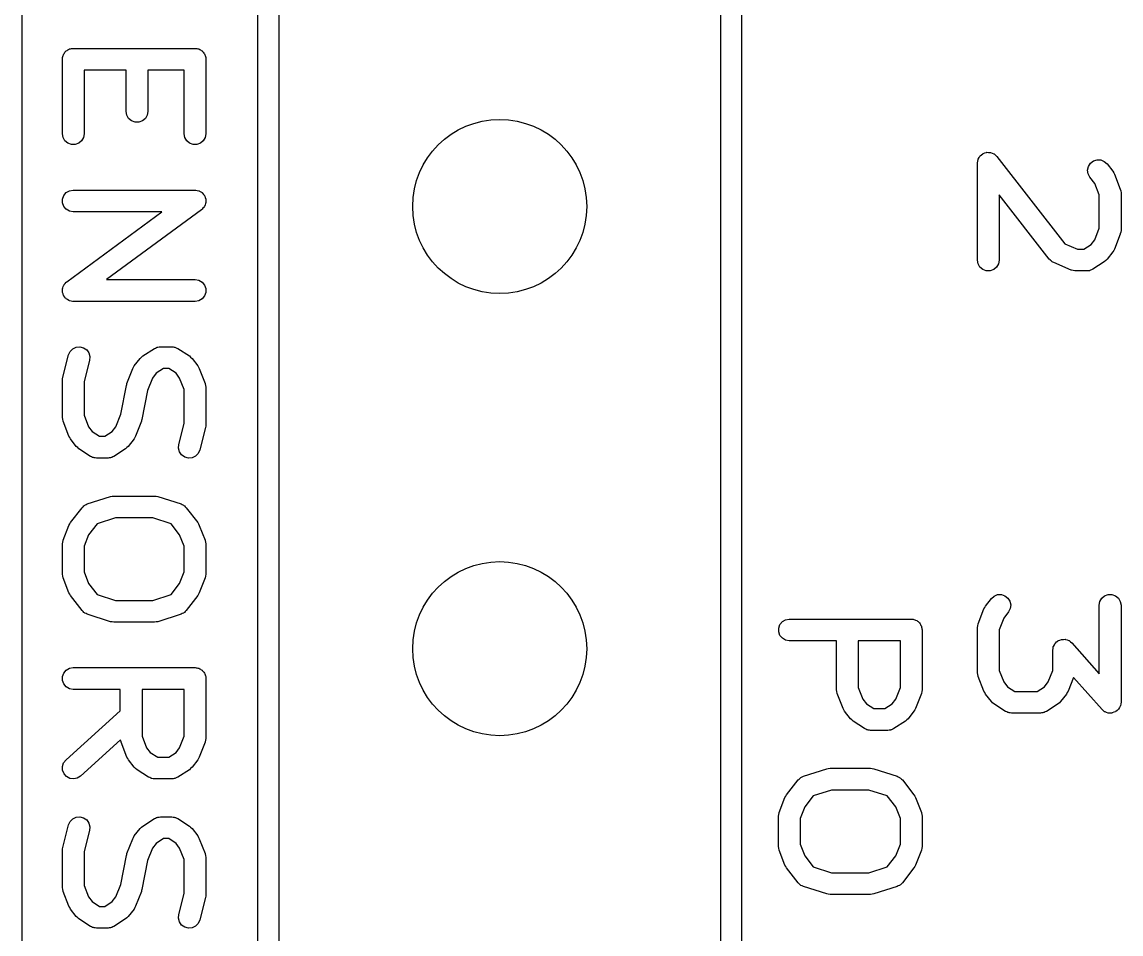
# Model space of a CAD drawing. Extents: x 10 to 287, y -200 to -10.
# Drawn here: x 130.91 to 137.22, y -59.5 to -54.26 of the extents above; entities that cross this region are included whole.
import ezdxf

# ---------------------------------------------------------------- set-up
doc = ezdxf.new("R2010")
doc.units = 0
doc.header["$MEASUREMENT"] = 0
doc.layers.add('BLACK', color=7, linetype='CONTINUOUS')

msp = doc.modelspace()

# ---------------------------------------------------------------- linework, layer by layer
at = {"layer": 'Black'}
for p, q in [((130.91, -48.5632), (130.91, -59.1312)), ((132.265, -64.2712), (132.265, -51.5112)), ((135.045, -51.5112), (135.045, -64.2712)), ((132.385, -51.5712), (132.385, -64.2112)), ((134.925, -64.2112), (134.925, -51.5712)), ((131.154, -54.4399), (131.157, -54.4351)), ((131.157, -54.4351), (131.161, -54.4316)), ((131.161, -54.4316), (131.164, -54.4274)), ((131.164, -54.4274), (131.169, -54.4247)), ((131.169, -54.4247), (131.173, -54.4212)), ((131.173, -54.4212), (131.178, -54.4193)), ((131.178, -54.4193), (131.183, -54.4166)), ((131.183, -54.4166), (131.189, -54.4156)), ((131.189, -54.4156), (131.194, -54.4138)), ((131.194, -54.4138), (131.199, -54.4138)), ((131.199, -54.4138), (131.205, -54.4128)), ((131.205, -54.4128), (131.905, -54.4128)), ((131.905, -54.4128), (131.91, -54.4138)), ((131.91, -54.4138), (131.915, -54.4138)), ((131.915, -54.4138), (131.921, -54.4156)), ((131.921, -54.4156), (131.926, -54.4166)), ((131.926, -54.4166), (131.931, -54.4193)), ((131.931, -54.4193), (131.936, -54.4212)), ((131.936, -54.4212), (131.94, -54.4247)), ((131.94, -54.4247), (131.945, -54.4274)), ((131.945, -54.4274), (131.948, -54.4316)), ((131.948, -54.4316), (131.952, -54.4351)), ((131.952, -54.4351), (131.955, -54.4399)), ((131.142, -54.4753), (131.143, -54.4699)), ((131.142, -54.9039), (131.142, -54.4753)), ((131.143, -54.4645), (131.145, -54.4593)), ((131.143, -54.4699), (131.143, -54.4645)), ((131.145, -54.4593), (131.146, -54.4539)), ((131.146, -54.4539), (131.149, -54.4492)), ((131.149, -54.4492), (131.15, -54.4441)), ((131.15, -54.4441), (131.154, -54.4399)), ((131.955, -54.4399), (131.959, -54.4441)), ((131.959, -54.4441), (131.961, -54.4492)), ((131.961, -54.4492), (131.963, -54.4539)), ((131.963, -54.4539), (131.964, -54.4593)), ((131.964, -54.4593), (131.966, -54.4645)), ((131.966, -54.4645), (131.966, -54.4699)), ((131.966, -54.4699), (131.967, -54.4753)), ((131.967, -54.4753), (131.967, -54.9039)), ((131.509, -54.5378), (131.267, -54.5378)), ((131.267, -54.5378), (131.267, -54.9039)), ((131.509, -54.7753), (131.509, -54.5378)), ((131.842, -54.5378), (131.634, -54.5378)), ((131.634, -54.5378), (131.634, -54.7753)), ((131.842, -54.9039), (131.842, -54.5378)), ((131.512, -54.7967), (131.509, -54.7753)), ((131.523, -54.8155), (131.512, -54.7967)), ((131.63, -54.7967), (131.619, -54.8155)), ((131.634, -54.7753), (131.63, -54.7967)), ((131.54, -54.8294), (131.523, -54.8155)), ((131.56, -54.8369), (131.54, -54.8294)), ((131.582, -54.8369), (131.56, -54.8369)), ((131.602, -54.8294), (131.582, -54.8369)), ((131.619, -54.8155), (131.602, -54.8294)), ((131.146, -54.9253), (131.142, -54.9039)), ((131.157, -54.9441), (131.146, -54.9253)), ((131.263, -54.9253), (131.252, -54.9441)), ((131.267, -54.9039), (131.263, -54.9253)), ((131.846, -54.9253), (131.842, -54.9039)), ((131.857, -54.9441), (131.846, -54.9253)), ((131.963, -54.9253), (131.952, -54.9441)), ((131.967, -54.9039), (131.963, -54.9253)), ((131.173, -54.958), (131.157, -54.9441)), ((131.194, -54.9654), (131.173, -54.958)), ((131.215, -54.9654), (131.194, -54.9654)), ((131.236, -54.958), (131.215, -54.9654)), ((131.252, -54.9441), (131.236, -54.958)), ((131.873, -54.958), (131.857, -54.9441)), ((131.894, -54.9654), (131.873, -54.958)), ((131.915, -54.9654), (131.894, -54.9654)), ((131.936, -54.958), (131.915, -54.9654)), ((131.952, -54.9441), (131.936, -54.958)), ((136.4, -55.0697), (136.402, -55.0602)), ((136.402, -55.0602), (136.404, -55.0506)), ((136.404, -55.0485), (136.41, -55.0402)), ((136.404, -55.0496), (136.404, -55.0485)), ((136.404, -55.0506), (136.404, -55.0496)), ((136.41, -55.0402), (136.414, -55.0318)), ((136.414, -55.0318), (136.415, -55.0311)), ((136.415, -55.0311), (136.416, -55.0301)), ((136.416, -55.0301), (136.424, -55.0241)), ((136.424, -55.0241), (136.431, -55.0179)), ((136.431, -55.0179), (136.432, -55.0175)), ((136.432, -55.0175), (136.433, -55.0168)), ((136.433, -55.0168), (136.442, -55.0138)), ((136.442, -55.0138), (136.451, -55.0104)), ((136.451, -55.0104), (136.453, -55.0104)), ((136.453, -55.0104), (136.454, -55.0101)), ((136.454, -55.0101), (136.463, -55.0104)), ((136.463, -55.0104), (136.473, -55.0104)), ((136.473, -55.0104), (136.474, -55.0108)), ((136.474, -55.0108), (136.475, -55.0109)), ((136.475, -55.0109), (136.484, -55.0146)), ((136.484, -55.0146), (136.494, -55.0179)), ((136.494, -55.0179), (136.494, -55.0186)), ((136.494, -55.0186), (136.496, -55.0191)), ((136.496, -55.0191), (136.503, -55.0256)), ((136.503, -55.0256), (136.51, -55.0318)), ((136.51, -55.0318), (136.511, -55.0328)), ((136.511, -55.0328), (136.512, -55.0336)), ((136.512, -55.0336), (136.902, -55.5352)), ((137.049, -55.0729), (137.066, -55.0596)), ((137.066, -55.0596), (137.087, -55.0529)), ((137.087, -55.0529), (137.109, -55.0538)), ((137.109, -55.0538), (137.129, -55.0619)), ((137.129, -55.0619), (137.145, -55.0765)), ((136.4, -55.0708), (136.4, -55.0697)), ((136.4, -55.072), (136.4, -55.0708)), ((136.4, -55.6291), (136.4, -55.072)), ((137.033, -55.1125), (137.038, -55.0913)), ((137.036, -55.134), (137.033, -55.1125)), ((137.038, -55.0913), (137.049, -55.0729)), ((137.145, -55.0765), (137.178, -55.1193)), ((137.178, -55.1193), (137.183, -55.1273)), ((137.183, -55.1273), (137.187, -55.1351)), ((137.046, -55.1532), (137.036, -55.134)), ((137.074, -55.1889), (137.046, -55.1532)), ((137.1, -55.2552), (137.074, -55.1889)), ((137.187, -55.1351), (137.221, -55.2208)), ((131.15, -55.2584), (131.164, -55.2417)), ((131.164, -55.2417), (131.183, -55.2309)), ((131.183, -55.2309), (131.205, -55.2271)), ((131.205, -55.2271), (131.905, -55.2271)), ((131.905, -55.2271), (131.907, -55.2275)), ((131.907, -55.2275), (131.909, -55.2272)), ((131.909, -55.2272), (131.917, -55.2293)), ((131.917, -55.2293), (131.926, -55.2309)), ((131.926, -55.2309), (131.928, -55.2319)), ((131.928, -55.2319), (131.93, -55.2324)), ((131.93, -55.2324), (131.937, -55.2373)), ((131.937, -55.2373), (131.945, -55.2417)), ((131.945, -55.2417), (131.946, -55.2433)), ((131.946, -55.2433), (131.948, -55.2444)), ((131.948, -55.2444), (131.953, -55.2515)), ((131.953, -55.2515), (131.959, -55.2584)), ((136.813, -55.6247), (136.525, -55.2542)), ((136.525, -55.2542), (136.525, -55.6291)), ((137.1, -55.446), (137.1, -55.2552)), ((137.221, -55.2208), (137.221, -55.2215)), ((137.221, -55.2215), (137.221, -55.2221)), ((137.221, -55.2221), (137.223, -55.2321)), ((137.223, -55.2321), (137.225, -55.2421)), ((137.225, -55.2421), (137.225, -55.2427)), ((137.225, -55.2427), (137.225, -55.2434)), ((137.225, -55.2434), (137.225, -55.4577)), ((131.143, -55.2787), (131.15, -55.2584)), ((131.143, -55.3005), (131.143, -55.2787)), ((131.15, -55.3209), (131.143, -55.3005)), ((131.959, -55.2584), (131.959, -55.2603)), ((131.959, -55.2603), (131.961, -55.2619)), ((131.962, -55.3125), (131.959, -55.3209)), ((131.961, -55.2619), (131.963, -55.2704)), ((131.965, -55.3044), (131.962, -55.3125)), ((131.963, -55.2704), (131.966, -55.2787)), ((131.966, -55.3005), (131.965, -55.3024)), ((131.965, -55.3024), (131.965, -55.3044)), ((131.966, -55.2787), (131.966, -55.2808)), ((131.966, -55.2808), (131.967, -55.2827)), ((131.967, -55.2827), (131.966, -55.2916)), ((131.966, -55.2916), (131.966, -55.3005)), ((131.164, -55.3375), (131.15, -55.3209)), ((131.183, -55.3483), (131.164, -55.3375)), ((131.168, -55.7535), (131.714, -55.3521)), ((131.205, -55.3521), (131.183, -55.3483)), ((131.714, -55.3521), (131.205, -55.3521)), ((131.942, -55.34), (131.395, -55.7414)), ((131.943, -55.3385), (131.942, -55.34)), ((131.945, -55.3375), (131.943, -55.3385)), ((131.95, -55.3307), (131.945, -55.3375)), ((131.957, -55.3243), (131.95, -55.3307)), ((131.959, -55.3209), (131.957, -55.3224)), ((131.957, -55.3224), (131.957, -55.3243)), ((137.074, -55.5123), (137.1, -55.446)), ((137.221, -55.4804), (137.187, -55.5661)), ((137.223, -55.4691), (137.221, -55.4791)), ((137.221, -55.4791), (137.221, -55.4797)), ((137.221, -55.4797), (137.221, -55.4804)), ((137.225, -55.4591), (137.223, -55.4691)), ((137.225, -55.4577), (137.225, -55.4584)), ((137.225, -55.4584), (137.225, -55.4591)), ((136.902, -55.5352), (136.975, -55.5666)), ((136.975, -55.5666), (137.011, -55.5666)), ((137.011, -55.5666), (137.053, -55.5395)), ((137.053, -55.5395), (137.074, -55.5123)), ((137.187, -55.5661), (137.183, -55.5738)), ((136.404, -55.6505), (136.4, -55.6291)), ((136.525, -55.6291), (136.521, -55.6505)), ((136.817, -55.6279), (136.813, -55.6247)), ((136.82, -55.6318), (136.817, -55.6279)), ((136.825, -55.6352), (136.82, -55.6318)), ((137.137, -55.6317), (137.129, -55.6389)), ((137.145, -55.6247), (137.137, -55.6317)), ((137.178, -55.5818), (137.145, -55.6247)), ((137.183, -55.5738), (137.178, -55.5818)), ((136.414, -55.6693), (136.404, -55.6505)), ((136.431, -55.6833), (136.414, -55.6693)), ((136.451, -55.6907), (136.431, -55.6833)), ((136.473, -55.6907), (136.451, -55.6907)), ((136.494, -55.6833), (136.473, -55.6907)), ((136.51, -55.6693), (136.494, -55.6833)), ((136.521, -55.6505), (136.51, -55.6693)), ((136.829, -55.6392), (136.825, -55.6352)), ((136.834, -55.6411), (136.829, -55.6392)), ((136.838, -55.6437), (136.834, -55.6411)), ((136.938, -55.6866), (136.838, -55.6437)), ((136.939, -55.687), (136.938, -55.6866)), ((136.941, -55.6879), (136.939, -55.687)), ((136.95, -55.6895), (136.941, -55.6879)), ((136.959, -55.6915), (136.95, -55.6895)), ((136.961, -55.6913), (136.959, -55.6915)), ((136.962, -55.6916), (136.961, -55.6913)), ((137.029, -55.6916), (136.962, -55.6916)), ((137.036, -55.6904), (137.029, -55.6916)), ((137.043, -55.6901), (137.036, -55.6904)), ((137.046, -55.6886), (137.043, -55.6901)), ((137.05, -55.6879), (137.046, -55.6886)), ((137.056, -55.6844), (137.05, -55.6879)), ((137.063, -55.6817), (137.056, -55.6844)), ((137.129, -55.6389), (137.063, -55.6817)), ((131.159, -55.7628), (131.164, -55.756)), ((131.164, -55.756), (131.166, -55.755)), ((131.166, -55.755), (131.168, -55.7535)), ((131.395, -55.7414), (131.905, -55.7414)), ((131.905, -55.7414), (131.926, -55.7452)), ((131.926, -55.7452), (131.945, -55.756)), ((131.945, -55.756), (131.959, -55.7726)), ((131.142, -55.8107), (131.143, -55.8019)), ((131.143, -55.8127), (131.142, -55.8107)), ((131.143, -55.793), (131.144, -55.7911)), ((131.143, -55.8019), (131.143, -55.793)), ((131.143, -55.8147), (131.143, -55.8127)), ((131.146, -55.8231), (131.143, -55.8147)), ((131.144, -55.7891), (131.147, -55.781)), ((131.144, -55.7911), (131.144, -55.7891)), ((131.149, -55.8316), (131.146, -55.8231)), ((131.147, -55.781), (131.15, -55.7726)), ((131.15, -55.7726), (131.152, -55.7711)), ((131.152, -55.7711), (131.153, -55.7692)), ((131.153, -55.7692), (131.159, -55.7628)), ((131.959, -55.7726), (131.966, -55.793)), ((131.966, -55.8147), (131.959, -55.8351)), ((131.966, -55.793), (131.966, -55.8147)), ((131.15, -55.8332), (131.149, -55.8316)), ((131.15, -55.8351), (131.15, -55.8332)), ((131.156, -55.8419), (131.15, -55.8351)), ((131.161, -55.8491), (131.156, -55.8419)), ((131.163, -55.8502), (131.161, -55.8491)), ((131.164, -55.8518), (131.163, -55.8502)), ((131.172, -55.8562), (131.164, -55.8518)), ((131.179, -55.8611), (131.172, -55.8562)), ((131.181, -55.8616), (131.179, -55.8611)), ((131.183, -55.8626), (131.181, -55.8616)), ((131.192, -55.8642), (131.183, -55.8626)), ((131.201, -55.8663), (131.192, -55.8642)), ((131.203, -55.866), (131.201, -55.8663)), ((131.205, -55.8664), (131.203, -55.866)), ((131.905, -55.8664), (131.205, -55.8664)), ((131.926, -55.8626), (131.905, -55.8664)), ((131.945, -55.8518), (131.926, -55.8626)), ((131.959, -55.8351), (131.945, -55.8518)), ((131.186, -56.1542), (131.202, -56.1387)), ((131.202, -56.1387), (131.221, -56.1294)), ((131.221, -56.1294), (131.243, -56.1273)), ((131.243, -56.1273), (131.264, -56.1327)), ((131.264, -56.1327), (131.282, -56.145)), ((131.604, -56.1799), (131.671, -56.137)), ((131.671, -56.137), (131.677, -56.1343)), ((131.677, -56.1343), (131.683, -56.1309)), ((131.683, -56.1309), (131.687, -56.1302)), ((131.687, -56.1302), (131.691, -56.1286)), ((131.691, -56.1286), (131.698, -56.1283)), ((131.698, -56.1283), (131.705, -56.1271)), ((131.705, -56.1271), (131.771, -56.1271)), ((131.771, -56.1271), (131.778, -56.1283)), ((131.778, -56.1283), (131.785, -56.1286)), ((131.785, -56.1286), (131.789, -56.1302)), ((131.789, -56.1302), (131.793, -56.1309)), ((131.793, -56.1309), (131.799, -56.1343)), ((131.799, -56.1343), (131.805, -56.137)), ((131.805, -56.137), (131.872, -56.1799)), ((131.144, -56.3025), (131.177, -56.1739)), ((131.177, -56.1739), (131.186, -56.1542)), ((131.282, -56.145), (131.294, -56.1627)), ((131.294, -56.1627), (131.3, -56.1836)), ((131.3, -56.1836), (131.298, -56.2053)), ((131.555, -56.2369), (131.589, -56.1941)), ((131.589, -56.1941), (131.596, -56.187)), ((131.596, -56.187), (131.604, -56.1799)), ((131.872, -56.1799), (131.879, -56.187)), ((131.879, -56.187), (131.887, -56.1941)), ((131.887, -56.1941), (131.921, -56.2369)), ((131.298, -56.2053), (131.267, -56.3261)), ((131.513, -56.3384), (131.546, -56.2527)), ((131.546, -56.2527), (131.551, -56.2449)), ((131.551, -56.2449), (131.555, -56.2369)), ((131.723, -56.2521), (131.681, -56.2793)), ((131.753, -56.2521), (131.723, -56.2521)), ((131.795, -56.2793), (131.753, -56.2521)), ((131.921, -56.2369), (131.925, -56.2449)), ((131.925, -56.2449), (131.929, -56.2527)), ((131.929, -56.2527), (131.963, -56.3384)), ((131.142, -56.3182), (131.143, -56.3104)), ((131.142, -56.5325), (131.142, -56.3182)), ((131.143, -56.3104), (131.144, -56.3025)), ((131.267, -56.3261), (131.267, -56.5207)), ((131.659, -56.3065), (131.631, -56.3785)), ((131.681, -56.2793), (131.659, -56.3065)), ((131.816, -56.3065), (131.795, -56.2793)), ((131.842, -56.3728), (131.816, -56.3065)), ((131.478, -56.515), (131.51, -56.3491)), ((131.51, -56.3491), (131.512, -56.3439)), ((131.512, -56.3439), (131.513, -56.3384)), ((131.631, -56.3785), (131.599, -56.5444)), ((131.842, -56.5673), (131.842, -56.3728)), ((131.963, -56.3384), (131.963, -56.3391)), ((131.963, -56.3391), (131.963, -56.3397)), ((131.963, -56.3397), (131.965, -56.3497)), ((131.965, -56.3497), (131.967, -56.3597)), ((131.967, -56.3597), (131.967, -56.3603)), ((131.967, -56.3603), (131.967, -56.361)), ((131.967, -56.361), (131.967, -56.5753)), ((131.45, -56.587), (131.478, -56.515)), ((131.142, -56.5331), (131.142, -56.5325)), ((131.142, -56.5338), (131.142, -56.5331)), ((131.144, -56.5438), (131.142, -56.5338)), ((131.146, -56.5538), (131.144, -56.5438)), ((131.146, -56.5544), (131.146, -56.5538)), ((131.146, -56.5551), (131.146, -56.5544)), ((131.18, -56.6408), (131.146, -56.5551)), ((131.267, -56.5207), (131.293, -56.587)), ((131.596, -56.5551), (131.563, -56.6408)), ((131.597, -56.5496), (131.596, -56.5551)), ((131.599, -56.5444), (131.597, -56.5496)), ((131.811, -56.6882), (131.842, -56.5673)), ((131.967, -56.5753), (131.966, -56.5831)), ((131.184, -56.6486), (131.18, -56.6408)), ((131.293, -56.587), (131.314, -56.6142)), ((131.314, -56.6142), (131.356, -56.6414)), ((131.356, -56.6414), (131.386, -56.6414)), ((131.386, -56.6414), (131.428, -56.6142)), ((131.428, -56.6142), (131.45, -56.587)), ((131.563, -56.6408), (131.558, -56.6486)), ((131.965, -56.591), (131.932, -56.7196)), ((131.966, -56.5831), (131.965, -56.591)), ((131.189, -56.6565), (131.184, -56.6486)), ((131.222, -56.6994), (131.189, -56.6565)), ((131.23, -56.7065), (131.222, -56.6994)), ((131.237, -56.7136), (131.23, -56.7065)), ((131.513, -56.7065), (131.505, -56.7136)), ((131.521, -56.6994), (131.513, -56.7065)), ((131.554, -56.6565), (131.521, -56.6994)), ((131.558, -56.6486), (131.554, -56.6565)), ((131.809, -56.7098), (131.811, -56.6882)), ((131.304, -56.7565), (131.237, -56.7136)), ((131.31, -56.7591), (131.304, -56.7565)), ((131.316, -56.7626), (131.31, -56.7591)), ((131.32, -56.7633), (131.316, -56.7626)), ((131.324, -56.7648), (131.32, -56.7633)), ((131.331, -56.7652), (131.324, -56.7648)), ((131.338, -56.7664), (131.331, -56.7652)), ((131.405, -56.7664), (131.338, -56.7664)), ((131.411, -56.7652), (131.405, -56.7664)), ((131.418, -56.7648), (131.411, -56.7652)), ((131.422, -56.7633), (131.418, -56.7648)), ((131.426, -56.7626), (131.422, -56.7633)), ((131.432, -56.7591), (131.426, -56.7626)), ((131.438, -56.7565), (131.432, -56.7591)), ((131.505, -56.7136), (131.438, -56.7565)), ((131.815, -56.7308), (131.809, -56.7098)), ((131.827, -56.7484), (131.815, -56.7308)), ((131.845, -56.7607), (131.827, -56.7484)), ((131.866, -56.7662), (131.845, -56.7607)), ((131.888, -56.7641), (131.866, -56.7662)), ((131.907, -56.7548), (131.888, -56.7641)), ((131.923, -56.7393), (131.907, -56.7548)), ((131.932, -56.7196), (131.923, -56.7393)), ((131.285, -57.0301), (131.419, -56.9872)), ((131.419, -56.9872), (131.428, -56.9859)), ((131.428, -56.9859), (131.438, -56.9842)), ((131.438, -56.9842), (131.671, -56.9842)), ((131.671, -56.9842), (131.681, -56.9859)), ((131.681, -56.9859), (131.69, -56.9872)), ((131.69, -56.9872), (131.824, -57.0301)), ((131.189, -57.1369), (131.255, -57.0512)), ((131.255, -57.0512), (131.261, -57.046)), ((131.261, -57.046), (131.266, -57.0402)), ((131.266, -57.0402), (131.269, -57.0388)), ((131.269, -57.0388), (131.271, -57.0367)), ((131.271, -57.0367), (131.279, -57.0337)), ((131.279, -57.0337), (131.285, -57.0301)), ((131.824, -57.0301), (131.831, -57.0337)), ((131.831, -57.0337), (131.838, -57.0367)), ((131.838, -57.0367), (131.84, -57.0388)), ((131.84, -57.0388), (131.843, -57.0402)), ((131.843, -57.0402), (131.848, -57.046)), ((131.848, -57.046), (131.854, -57.0512)), ((131.854, -57.0512), (131.921, -57.1369)), ((131.18, -57.1527), (131.184, -57.1449)), ((131.184, -57.1449), (131.189, -57.1369)), ((131.342, -57.1432), (131.293, -57.2065)), ((131.448, -57.1092), (131.342, -57.1432)), ((131.661, -57.1092), (131.448, -57.1092)), ((131.767, -57.1432), (131.661, -57.1092)), ((131.816, -57.2065), (131.767, -57.1432)), ((131.921, -57.1369), (131.925, -57.1449)), ((131.925, -57.1449), (131.929, -57.1527)), ((131.146, -57.2384), (131.18, -57.1527)), ((131.293, -57.2065), (131.267, -57.2728)), ((131.842, -57.2728), (131.816, -57.2065)), ((131.929, -57.1527), (131.963, -57.2384)), ((131.142, -57.2597), (131.144, -57.2497)), ((131.142, -57.2603), (131.142, -57.2597)), ((131.142, -57.261), (131.142, -57.2603)), ((131.142, -57.4325), (131.142, -57.261)), ((131.144, -57.2497), (131.146, -57.2397)), ((131.146, -57.2391), (131.146, -57.2384)), ((131.146, -57.2397), (131.146, -57.2391)), ((131.267, -57.2728), (131.267, -57.4207)), ((131.842, -57.4207), (131.842, -57.2728)), ((131.963, -57.2384), (131.963, -57.2391)), ((131.963, -57.2391), (131.963, -57.2397)), ((131.963, -57.2397), (131.965, -57.2497)), ((131.965, -57.2497), (131.967, -57.2597)), ((131.967, -57.2597), (131.967, -57.2603)), ((131.967, -57.2603), (131.967, -57.261)), ((131.967, -57.261), (131.967, -57.4325)), ((131.142, -57.4331), (131.142, -57.4325)), ((131.142, -57.4338), (131.142, -57.4331)), ((131.144, -57.4438), (131.142, -57.4338)), ((131.146, -57.4538), (131.144, -57.4438)), ((131.146, -57.4544), (131.146, -57.4538)), ((131.146, -57.4551), (131.146, -57.4544)), ((131.18, -57.5408), (131.146, -57.4551)), ((131.267, -57.4207), (131.293, -57.487)), ((131.816, -57.487), (131.842, -57.4207)), ((131.963, -57.4551), (131.929, -57.5408)), ((131.965, -57.4438), (131.963, -57.4538)), ((131.963, -57.4538), (131.963, -57.4544)), ((131.963, -57.4544), (131.963, -57.4551)), ((131.967, -57.4338), (131.965, -57.4438)), ((131.967, -57.4325), (131.967, -57.4331)), ((131.967, -57.4331), (131.967, -57.4338)), ((131.293, -57.487), (131.342, -57.5503)), ((131.767, -57.5503), (131.816, -57.487)), ((131.184, -57.5486), (131.18, -57.5408)), ((131.189, -57.5565), (131.184, -57.5486)), ((131.255, -57.6423), (131.189, -57.5565)), ((131.342, -57.5503), (131.448, -57.5842)), ((131.448, -57.5842), (131.661, -57.5842)), ((131.661, -57.5842), (131.767, -57.5503)), ((131.921, -57.5565), (131.854, -57.6423)), ((131.925, -57.5486), (131.921, -57.5565)), ((131.929, -57.5408), (131.925, -57.5486)), ((136.446, -57.6165), (136.48, -57.5736)), ((136.48, -57.5736), (136.496, -57.5591)), ((136.496, -57.5591), (136.516, -57.5509)), ((136.516, -57.5509), (136.538, -57.5501)), ((136.538, -57.5501), (136.558, -57.5568)), ((136.558, -57.5568), (136.575, -57.5701)), ((136.575, -57.5701), (136.587, -57.5885)), ((136.587, -57.5885), (136.591, -57.6097)), ((137.1, -57.612), (137.104, -57.5906)), ((137.104, -57.5906), (137.114, -57.5718)), ((137.114, -57.5718), (137.131, -57.5579)), ((137.131, -57.5579), (137.151, -57.5504)), ((137.151, -57.5504), (137.173, -57.5504)), ((137.173, -57.5504), (137.194, -57.5579)), ((137.194, -57.5579), (137.21, -57.5718)), ((137.21, -57.5718), (137.221, -57.5906)), ((137.221, -57.5906), (137.225, -57.612)), ((131.261, -57.6475), (131.255, -57.6423)), ((131.266, -57.6533), (131.261, -57.6475)), ((131.269, -57.6547), (131.266, -57.6533)), ((131.271, -57.6568), (131.269, -57.6547)), ((131.84, -57.6547), (131.838, -57.6568)), ((131.843, -57.6533), (131.84, -57.6547)), ((131.848, -57.6475), (131.843, -57.6533)), ((131.854, -57.6423), (131.848, -57.6475)), ((136.404, -57.7179), (136.437, -57.6322)), ((136.437, -57.6322), (136.442, -57.6245)), ((136.442, -57.6245), (136.446, -57.6165)), ((136.578, -57.6504), (136.551, -57.686)), ((136.588, -57.6312), (136.578, -57.6504)), ((136.591, -57.6097), (136.588, -57.6312)), ((137.1, -58.0048), (137.1, -57.612)), ((137.225, -57.612), (137.225, -58.1691)), ((131.279, -57.6598), (131.271, -57.6568)), ((131.285, -57.6634), (131.279, -57.6598)), ((131.419, -57.7062), (131.285, -57.6634)), ((131.428, -57.7076), (131.419, -57.7062)), ((131.438, -57.7092), (131.428, -57.7076)), ((131.671, -57.7092), (131.438, -57.7092)), ((131.681, -57.7076), (131.671, -57.7092)), ((131.69, -57.7062), (131.681, -57.7076)), ((131.824, -57.6634), (131.69, -57.7062)), ((131.831, -57.6598), (131.824, -57.6634)), ((131.838, -57.6568), (131.831, -57.6598)), ((135.265, -57.7222), (135.279, -57.7056)), ((135.279, -57.7056), (135.298, -57.6948)), ((135.298, -57.6948), (135.319, -57.691)), ((135.319, -57.691), (136.019, -57.691)), ((136.019, -57.691), (136.025, -57.6919)), ((136.025, -57.6919), (136.03, -57.6919)), ((136.03, -57.6919), (136.035, -57.6938)), ((136.035, -57.6938), (136.041, -57.6948)), ((136.041, -57.6948), (136.045, -57.6975)), ((136.045, -57.6975), (136.051, -57.6994)), ((136.051, -57.6994), (136.055, -57.7029)), ((136.055, -57.7029), (136.06, -57.7056)), ((136.06, -57.7056), (136.063, -57.7098)), ((136.063, -57.7098), (136.067, -57.7133)), ((136.067, -57.7133), (136.07, -57.718)), ((136.07, -57.718), (136.073, -57.7222)), ((136.404, -57.7186), (136.404, -57.7179)), ((136.404, -57.7192), (136.404, -57.7186)), ((136.551, -57.686), (136.525, -57.7523)), ((135.258, -57.7426), (135.265, -57.7222)), ((135.258, -57.7643), (135.258, -57.7426)), ((135.265, -57.7847), (135.258, -57.7643)), ((136.073, -57.7222), (136.075, -57.7274)), ((136.075, -57.7274), (136.078, -57.7321)), ((136.078, -57.7321), (136.079, -57.7375)), ((136.079, -57.7375), (136.081, -57.7426)), ((136.081, -57.7426), (136.081, -57.7481)), ((136.081, -57.7481), (136.082, -57.7535)), ((136.082, -57.7535), (136.082, -58.0963)), ((136.4, -57.7392), (136.402, -57.7292)), ((136.4, -57.7399), (136.4, -57.7392)), ((136.4, -57.7406), (136.4, -57.7399)), ((136.4, -57.9977), (136.4, -57.7406)), ((136.402, -57.7292), (136.404, -57.7192)), ((136.525, -57.7523), (136.525, -57.986)), ((135.279, -57.8014), (135.265, -57.7847)), ((135.298, -57.8122), (135.279, -57.8014)), ((135.319, -57.816), (135.298, -57.8122)), ((135.59, -57.816), (135.319, -57.816)), ((135.59, -58.0963), (135.59, -57.816)), ((135.715, -57.816), (135.715, -58.0846)), ((135.957, -57.816), (135.715, -57.816)), ((135.957, -58.0846), (135.957, -57.816)), ((136.837, -57.8478), (136.842, -57.8391)), ((136.842, -57.8391), (136.847, -57.8303)), ((136.847, -57.8298), (136.848, -57.829)), ((136.847, -57.8303), (136.847, -57.8298)), ((136.848, -57.829), (136.855, -57.8225)), ((136.855, -57.8225), (136.863, -57.8159)), ((136.863, -57.8159), (136.864, -57.8156)), ((136.864, -57.815), (136.874, -57.8116)), ((136.864, -57.8156), (136.864, -57.815)), ((136.874, -57.8116), (136.883, -57.8079)), ((136.883, -57.8079), (136.884, -57.8079)), ((136.884, -57.8079), (136.885, -57.8076)), ((136.885, -57.8076), (136.895, -57.8076)), ((136.895, -57.8076), (136.905, -57.8073)), ((136.905, -57.8073), (136.906, -57.8076)), ((136.906, -57.8076), (136.907, -57.8076)), ((136.907, -57.8076), (136.916, -57.811)), ((136.916, -57.811), (136.925, -57.8141)), ((136.925, -57.8141), (136.926, -57.8147)), ((136.926, -57.8147), (136.927, -57.815)), ((136.927, -57.815), (136.935, -57.8214)), ((136.935, -57.8214), (136.942, -57.8276)), ((136.942, -57.8276), (137.1, -58.0048)), ((136.833, -57.8691), (136.835, -57.8593)), ((136.833, -57.986), (136.833, -57.8691)), ((136.835, -57.8593), (136.836, -57.8494)), ((136.836, -57.8494), (136.837, -57.8487)), ((136.837, -57.8487), (136.837, -57.8478)), ((131.183, -57.9737), (131.205, -57.97)), ((131.205, -57.97), (131.905, -57.97)), ((131.905, -57.97), (131.91, -57.9709)), ((131.91, -57.9709), (131.915, -57.9709)), ((131.915, -57.9709), (131.921, -57.9728)), ((131.143, -58.0216), (131.15, -58.0012)), ((131.143, -58.0433), (131.143, -58.0216)), ((131.15, -58.0012), (131.164, -57.9846)), ((131.164, -57.9846), (131.183, -57.9737)), ((131.921, -57.9728), (131.926, -57.9737)), ((131.926, -57.9737), (131.931, -57.9765)), ((131.931, -57.9765), (131.936, -57.9783)), ((131.936, -57.9783), (131.94, -57.9818)), ((131.94, -57.9818), (131.945, -57.9846)), ((131.945, -57.9846), (131.948, -57.9888)), ((131.948, -57.9888), (131.952, -57.9923)), ((131.952, -57.9923), (131.955, -57.997)), ((131.955, -57.997), (131.959, -58.0012)), ((131.959, -58.0012), (131.961, -58.0063)), ((131.961, -58.0063), (131.963, -58.0111)), ((131.963, -58.0111), (131.964, -58.0165)), ((131.964, -58.0165), (131.966, -58.0216)), ((131.966, -58.0216), (131.966, -58.0271)), ((131.966, -58.0271), (131.967, -58.0325)), ((131.967, -58.0325), (131.967, -58.3753)), ((136.4, -57.9984), (136.4, -57.9977)), ((136.4, -57.9991), (136.4, -57.9984)), ((136.402, -58.0091), (136.4, -57.9991)), ((136.404, -58.0191), (136.402, -58.0091)), ((136.404, -58.0197), (136.404, -58.0191)), ((136.404, -58.0204), (136.404, -58.0197)), ((136.437, -58.1061), (136.404, -58.0204)), ((136.525, -57.986), (136.551, -58.0523)), ((136.807, -58.0523), (136.833, -57.986)), ((136.952, -58.0262), (136.921, -58.1061)), ((137.116, -58.2107), (136.952, -58.0262)), ((131.15, -58.0637), (131.143, -58.0433)), ((131.164, -58.0803), (131.15, -58.0637)), ((131.183, -58.0912), (131.164, -58.0803)), ((131.205, -58.095), (131.183, -58.0912)), ((131.475, -58.095), (131.205, -58.095)), ((131.475, -58.2189), (131.475, -58.095)), ((131.6, -58.095), (131.6, -58.3636)), ((131.842, -58.095), (131.6, -58.095)), ((131.842, -58.3636), (131.842, -58.095)), ((135.59, -58.097), (135.59, -58.0963)), ((135.59, -58.0977), (135.59, -58.097)), ((135.592, -58.1077), (135.59, -58.0977)), ((135.715, -58.0846), (135.741, -58.1509)), ((135.931, -58.1509), (135.957, -58.0846)), ((136.082, -58.0977), (136.08, -58.1077)), ((136.082, -58.0963), (136.082, -58.097)), ((136.082, -58.097), (136.082, -58.0977)), ((136.551, -58.0523), (136.572, -58.0795)), ((136.572, -58.0795), (136.614, -58.1066)), ((136.744, -58.1066), (136.786, -58.0795)), ((136.786, -58.0795), (136.807, -58.0523)), ((135.594, -58.1177), (135.592, -58.1077)), ((135.594, -58.1183), (135.594, -58.1177)), ((135.594, -58.119), (135.594, -58.1183)), ((135.628, -58.2047), (135.594, -58.119)), ((135.741, -58.1509), (135.762, -58.1781)), ((135.91, -58.1781), (135.931, -58.1509)), ((136.078, -58.119), (136.044, -58.2047)), ((136.08, -58.1077), (136.078, -58.1177)), ((136.078, -58.1177), (136.078, -58.1183)), ((136.078, -58.1183), (136.078, -58.119)), ((136.442, -58.1138), (136.437, -58.1061)), ((136.446, -58.1218), (136.442, -58.1138)), ((136.48, -58.1647), (136.446, -58.1218)), ((136.614, -58.1066), (136.744, -58.1066)), ((136.912, -58.1218), (136.878, -58.1647)), ((136.916, -58.1138), (136.912, -58.1218)), ((136.921, -58.1061), (136.916, -58.1138)), ((131.163, -58.5003), (131.475, -58.2189)), ((135.632, -58.2124), (135.628, -58.2047)), ((135.637, -58.2204), (135.632, -58.2124)), ((135.67, -58.2633), (135.637, -58.2204)), ((135.762, -58.1781), (135.804, -58.2053)), ((135.804, -58.2053), (135.868, -58.2053)), ((135.868, -58.2053), (135.91, -58.1781)), ((136.035, -58.2204), (136.002, -58.2633)), ((136.04, -58.2124), (136.035, -58.2204)), ((136.044, -58.2047), (136.04, -58.2124)), ((136.487, -58.1717), (136.48, -58.1647)), ((136.495, -58.1789), (136.487, -58.1717)), ((136.562, -58.2217), (136.495, -58.1789)), ((136.568, -58.2244), (136.562, -58.2217)), ((136.796, -58.2217), (136.79, -58.2244)), ((136.863, -58.1789), (136.796, -58.2217)), ((136.871, -58.1717), (136.863, -58.1789)), ((136.878, -58.1647), (136.871, -58.1717)), ((137.123, -58.2169), (137.116, -58.2107)), ((137.131, -58.2233), (137.123, -58.2169)), ((137.132, -58.2236), (137.131, -58.2233)), ((137.133, -58.2241), (137.132, -58.2236)), ((137.142, -58.2273), (137.133, -58.2241)), ((137.194, -58.2233), (137.184, -58.2267)), ((137.195, -58.2224), (137.194, -58.2227)), ((137.194, -58.2227), (137.194, -58.2233)), ((137.203, -58.2157), (137.195, -58.2224)), ((137.21, -58.2093), (137.203, -58.2157)), ((137.211, -58.2085), (137.21, -58.2093)), ((137.216, -58.1992), (137.211, -58.2079)), ((137.211, -58.2079), (137.211, -58.2085)), ((137.221, -58.1905), (137.216, -58.1992)), ((137.222, -58.1888), (137.221, -58.1896)), ((137.221, -58.1896), (137.221, -58.1905)), ((137.223, -58.1789), (137.222, -58.1888)), ((137.225, -58.1691), (137.223, -58.1789)), ((135.678, -58.2703), (135.67, -58.2633)), ((135.686, -58.2775), (135.678, -58.2703)), ((135.752, -58.3203), (135.686, -58.2775)), ((135.986, -58.2775), (135.92, -58.3203)), ((135.994, -58.2703), (135.986, -58.2775)), ((136.002, -58.2633), (135.994, -58.2703)), ((136.574, -58.2279), (136.568, -58.2244)), ((136.578, -58.2286), (136.574, -58.2279)), ((136.582, -58.2301), (136.578, -58.2286)), ((136.589, -58.2304), (136.582, -58.2301)), ((136.596, -58.2316), (136.589, -58.2304)), ((136.762, -58.2316), (136.596, -58.2316)), ((136.769, -58.2304), (136.762, -58.2316)), ((136.776, -58.2301), (136.769, -58.2304)), ((136.78, -58.2286), (136.776, -58.2301)), ((136.784, -58.2279), (136.78, -58.2286)), ((136.79, -58.2244), (136.784, -58.2279)), ((137.151, -58.2307), (137.142, -58.2273)), ((137.152, -58.2307), (137.151, -58.2307)), ((137.153, -58.231), (137.152, -58.2307)), ((137.163, -58.2307), (137.153, -58.231)), ((137.173, -58.2307), (137.163, -58.2307)), ((137.174, -58.2304), (137.173, -58.2307)), ((137.175, -58.2304), (137.174, -58.2304)), ((137.184, -58.2267), (137.175, -58.2304)), ((135.759, -58.323), (135.752, -58.3203)), ((135.765, -58.3265), (135.759, -58.323)), ((135.769, -58.3272), (135.765, -58.3265)), ((135.772, -58.3287), (135.769, -58.3272)), ((135.779, -58.3291), (135.772, -58.3287)), ((135.786, -58.3303), (135.779, -58.3291)), ((135.886, -58.3303), (135.786, -58.3303)), ((135.893, -58.3291), (135.886, -58.3303)), ((135.9, -58.3287), (135.893, -58.3291)), ((135.903, -58.3272), (135.9, -58.3287)), ((135.907, -58.3265), (135.903, -58.3272)), ((135.913, -58.323), (135.907, -58.3265)), ((135.92, -58.3203), (135.913, -58.323)), ((131.477, -58.3855), (131.246, -58.5932)), ((131.477, -58.3867), (131.477, -58.3855)), ((131.479, -58.3967), (131.477, -58.3867)), ((131.479, -58.3973), (131.479, -58.3967)), ((131.48, -58.398), (131.479, -58.3973)), ((131.513, -58.4837), (131.48, -58.398)), ((131.6, -58.3636), (131.626, -58.4299)), ((131.816, -58.4299), (131.842, -58.3636)), ((131.963, -58.398), (131.929, -58.4837)), ((131.965, -58.3867), (131.963, -58.3967)), ((131.963, -58.3967), (131.963, -58.3973)), ((131.963, -58.3973), (131.963, -58.398)), ((131.967, -58.3767), (131.965, -58.3867)), ((131.967, -58.3753), (131.967, -58.376)), ((131.967, -58.376), (131.967, -58.3767)), ((131.626, -58.4299), (131.647, -58.4571)), ((131.647, -58.4571), (131.69, -58.4842)), ((131.753, -58.4842), (131.795, -58.4571)), ((131.795, -58.4571), (131.816, -58.4299)), ((131.143, -58.538), (131.149, -58.5174)), ((131.143, -58.5597), (131.143, -58.538)), ((131.149, -58.5174), (131.163, -58.5003)), ((131.518, -58.4914), (131.513, -58.4837)), ((131.522, -58.4994), (131.518, -58.4914)), ((131.555, -58.5423), (131.522, -58.4994)), ((131.69, -58.4842), (131.753, -58.4842)), ((131.921, -58.4994), (131.887, -58.5423)), ((131.925, -58.4914), (131.921, -58.4994)), ((131.929, -58.4837), (131.925, -58.4914)), ((131.152, -58.5799), (131.143, -58.5597)), ((131.166, -58.596), (131.152, -58.5799)), ((131.185, -58.6062), (131.166, -58.596)), ((131.246, -58.5932), (131.228, -58.6047)), ((131.563, -58.5493), (131.555, -58.5423)), ((131.571, -58.5565), (131.563, -58.5493)), ((131.637, -58.5993), (131.571, -58.5565)), ((131.644, -58.602), (131.637, -58.5993)), ((131.65, -58.6055), (131.644, -58.602)), ((131.799, -58.602), (131.793, -58.6055)), ((131.805, -58.5993), (131.799, -58.602)), ((131.872, -58.5565), (131.805, -58.5993)), ((131.879, -58.5493), (131.872, -58.5565)), ((131.887, -58.5423), (131.879, -58.5493)), ((135.381, -58.6041), (135.384, -58.6027)), ((135.384, -58.6027), (135.386, -58.6006)), ((135.386, -58.6006), (135.393, -58.5976)), ((135.393, -58.5976), (135.4, -58.594)), ((135.4, -58.594), (135.534, -58.5511)), ((135.534, -58.5511), (135.543, -58.5498)), ((135.543, -58.5498), (135.553, -58.5481)), ((135.553, -58.5481), (135.786, -58.5481)), ((135.786, -58.5481), (135.796, -58.5498)), ((135.796, -58.5498), (135.805, -58.5511)), ((135.805, -58.5511), (135.938, -58.594)), ((135.938, -58.594), (135.945, -58.5976)), ((135.945, -58.5976), (135.953, -58.6006)), ((135.953, -58.6006), (135.955, -58.6027)), ((135.955, -58.6027), (135.958, -58.6041)), ((131.207, -58.6092), (131.185, -58.6062)), ((131.228, -58.6047), (131.207, -58.6092)), ((131.654, -58.6062), (131.65, -58.6055)), ((131.657, -58.6077), (131.654, -58.6062)), ((131.664, -58.608), (131.657, -58.6077)), ((131.671, -58.6092), (131.664, -58.608)), ((131.771, -58.6092), (131.671, -58.6092)), ((131.778, -58.608), (131.771, -58.6092)), ((131.785, -58.6077), (131.778, -58.608)), ((131.789, -58.6062), (131.785, -58.6077)), ((131.793, -58.6055), (131.789, -58.6062)), ((135.303, -58.7008), (135.37, -58.6151)), ((135.37, -58.6151), (135.376, -58.6099)), ((135.376, -58.6099), (135.381, -58.6041)), ((135.958, -58.6041), (135.963, -58.6099)), ((135.963, -58.6099), (135.969, -58.6151)), ((135.969, -58.6151), (136.035, -58.7008)), ((135.261, -58.8023), (135.294, -58.7165)), ((135.294, -58.7165), (135.299, -58.7088)), ((135.299, -58.7088), (135.303, -58.7008)), ((135.457, -58.7071), (135.408, -58.7704)), ((135.562, -58.6731), (135.457, -58.7071)), ((135.776, -58.6731), (135.562, -58.6731)), ((135.882, -58.7071), (135.776, -58.6731)), ((135.931, -58.7704), (135.882, -58.7071)), ((136.035, -58.7008), (136.04, -58.7088)), ((136.04, -58.7088), (136.044, -58.7165)), ((136.044, -58.7165), (136.078, -58.8023)), ((135.408, -58.7704), (135.382, -58.8366)), ((135.957, -58.8366), (135.931, -58.7704)), ((131.177, -58.8739), (131.186, -58.8542)), ((131.186, -58.8542), (131.202, -58.8387)), ((131.202, -58.8387), (131.221, -58.8294)), ((131.221, -58.8294), (131.243, -58.8273)), ((131.243, -58.8273), (131.264, -58.8327)), ((131.264, -58.8327), (131.282, -58.845)), ((131.282, -58.845), (131.294, -58.8627)), ((131.604, -58.8799), (131.671, -58.837)), ((131.671, -58.837), (131.677, -58.8343)), ((131.677, -58.8343), (131.683, -58.8309)), ((131.683, -58.8309), (131.687, -58.8302)), ((131.687, -58.8302), (131.691, -58.8286)), ((131.691, -58.8286), (131.698, -58.8283)), ((131.698, -58.8283), (131.705, -58.8271)), ((131.705, -58.8271), (131.771, -58.8271)), ((131.771, -58.8271), (131.778, -58.8283)), ((131.778, -58.8283), (131.785, -58.8286)), ((131.785, -58.8286), (131.789, -58.8302)), ((131.789, -58.8302), (131.793, -58.8309)), ((131.793, -58.8309), (131.799, -58.8343)), ((131.799, -58.8343), (131.805, -58.837)), ((131.805, -58.837), (131.872, -58.8799)), ((135.257, -58.8235), (135.259, -58.8136)), ((135.257, -58.8242), (135.257, -58.8235)), ((135.257, -58.8249), (135.257, -58.8242)), ((135.257, -58.9963), (135.257, -58.8249)), ((135.259, -58.8136), (135.261, -58.8035)), ((135.261, -58.8029), (135.261, -58.8023)), ((135.261, -58.8035), (135.261, -58.8029)), ((135.382, -58.8366), (135.382, -58.9846)), ((135.957, -58.9846), (135.957, -58.8366)), ((136.078, -58.8023), (136.078, -58.8029)), ((136.078, -58.8029), (136.078, -58.8035)), ((136.078, -58.8035), (136.08, -58.8136)), ((136.08, -58.8136), (136.082, -58.8235)), ((136.082, -58.8235), (136.082, -58.8242)), ((136.082, -58.8242), (136.082, -58.8249)), ((136.082, -58.8249), (136.082, -58.9963)), ((131.144, -59.0025), (131.177, -58.8739)), ((131.298, -58.9053), (131.267, -59.0261)), ((131.294, -58.8627), (131.3, -58.8836)), ((131.3, -58.8836), (131.298, -58.9053)), ((131.555, -58.9369), (131.589, -58.8941)), ((131.589, -58.8941), (131.596, -58.887)), ((131.596, -58.887), (131.604, -58.8799)), ((131.872, -58.8799), (131.879, -58.887)), ((131.879, -58.887), (131.887, -58.8941)), ((131.887, -58.8941), (131.921, -58.9369)), ((131.513, -59.0384), (131.546, -58.9527)), ((131.546, -58.9527), (131.551, -58.9449)), ((131.551, -58.9449), (131.555, -58.9369)), ((131.681, -58.9793), (131.659, -59.0065)), ((131.723, -58.9521), (131.681, -58.9793)), ((131.753, -58.9521), (131.723, -58.9521)), ((131.795, -58.9793), (131.753, -58.9521)), ((131.816, -59.0065), (131.795, -58.9793)), ((131.921, -58.9369), (131.925, -58.9449)), ((131.925, -58.9449), (131.929, -58.9527)), ((131.929, -58.9527), (131.963, -59.0384)), ((131.142, -59.0182), (131.143, -59.0104)), ((131.142, -59.2325), (131.142, -59.0182)), ((131.143, -59.0104), (131.144, -59.0025)), ((131.267, -59.0261), (131.267, -59.2207)), ((131.51, -59.0491), (131.512, -59.0439)), ((131.512, -59.0439), (131.513, -59.0384)), ((131.659, -59.0065), (131.631, -59.0785)), ((131.842, -59.0728), (131.816, -59.0065)), ((131.963, -59.0384), (131.963, -59.0391)), ((131.963, -59.0391), (131.963, -59.0397)), ((131.963, -59.0397), (131.965, -59.0497)), ((135.257, -58.997), (135.257, -58.9963)), ((135.257, -58.9977), (135.257, -58.997)), ((135.259, -59.0077), (135.257, -58.9977)), ((135.261, -59.0177), (135.259, -59.0077)), ((135.261, -59.0183), (135.261, -59.0177)), ((135.261, -59.019), (135.261, -59.0183)), ((135.294, -59.1047), (135.261, -59.019)), ((135.382, -58.9846), (135.408, -59.0509)), ((135.931, -59.0509), (135.957, -58.9846)), ((136.078, -59.019), (136.044, -59.1047)), ((136.08, -59.0077), (136.078, -59.0177)), ((136.078, -59.0177), (136.078, -59.0183)), ((136.078, -59.0183), (136.078, -59.019)), ((136.082, -58.9977), (136.08, -59.0077)), ((136.082, -58.9963), (136.082, -58.997)), ((136.082, -58.997), (136.082, -58.9977)), ((131.478, -59.215), (131.51, -59.0491)), ((131.631, -59.0785), (131.599, -59.2444)), ((131.842, -59.2673), (131.842, -59.0728)), ((131.965, -59.0497), (131.967, -59.0597)), ((131.967, -59.0597), (131.967, -59.0603)), ((131.967, -59.0603), (131.967, -59.061)), ((131.967, -59.061), (131.967, -59.2753)), ((135.299, -59.1124), (135.294, -59.1047)), ((135.408, -59.0509), (135.457, -59.1142)), ((135.882, -59.1142), (135.931, -59.0509)), ((136.044, -59.1047), (136.04, -59.1124)), ((130.91, -59.1312), (130.91, -64.7208)), ((135.303, -59.1204), (135.299, -59.1124)), ((135.37, -59.2061), (135.303, -59.1204)), ((135.457, -59.1142), (135.562, -59.1481)), ((135.562, -59.1481), (135.776, -59.1481)), ((135.776, -59.1481), (135.882, -59.1142)), ((136.035, -59.1204), (135.969, -59.2061)), ((136.04, -59.1124), (136.035, -59.1204)), ((131.142, -59.2331), (131.142, -59.2325)), ((131.142, -59.2338), (131.142, -59.2331)), ((131.144, -59.2438), (131.142, -59.2338)), ((131.267, -59.2207), (131.293, -59.287)), ((131.45, -59.287), (131.478, -59.215)), ((135.376, -59.2114), (135.37, -59.2061)), ((135.381, -59.2171), (135.376, -59.2114)), ((135.384, -59.2186), (135.381, -59.2171)), ((135.386, -59.2207), (135.384, -59.2186)), ((135.393, -59.2236), (135.386, -59.2207)), ((135.4, -59.2273), (135.393, -59.2236)), ((135.534, -59.2701), (135.4, -59.2273)), ((135.938, -59.2273), (135.805, -59.2701)), ((135.945, -59.2236), (135.938, -59.2273)), ((135.953, -59.2207), (135.945, -59.2236)), ((135.955, -59.2186), (135.953, -59.2207)), ((135.958, -59.2171), (135.955, -59.2186)), ((135.963, -59.2114), (135.958, -59.2171)), ((135.969, -59.2061), (135.963, -59.2114)), ((131.146, -59.2538), (131.144, -59.2438)), ((131.146, -59.2544), (131.146, -59.2538)), ((131.146, -59.2551), (131.146, -59.2544)), ((131.18, -59.3408), (131.146, -59.2551)), ((131.293, -59.287), (131.314, -59.3142)), ((131.428, -59.3142), (131.45, -59.287)), ((131.596, -59.2551), (131.563, -59.3408)), ((131.597, -59.2496), (131.596, -59.2551)), ((131.599, -59.2444), (131.597, -59.2496)), ((131.811, -59.3882), (131.842, -59.2673)), ((131.965, -59.291), (131.932, -59.4196)), ((131.966, -59.2831), (131.965, -59.291)), ((131.967, -59.2753), (131.966, -59.2831)), ((135.543, -59.2714), (135.534, -59.2701)), ((135.553, -59.2731), (135.543, -59.2714)), ((135.786, -59.2731), (135.553, -59.2731)), ((135.796, -59.2714), (135.786, -59.2731)), ((135.805, -59.2701), (135.796, -59.2714)), ((131.184, -59.3486), (131.18, -59.3408)), ((131.189, -59.3565), (131.184, -59.3486)), ((131.222, -59.3994), (131.189, -59.3565)), ((131.314, -59.3142), (131.356, -59.3414)), ((131.356, -59.3414), (131.386, -59.3414)), ((131.386, -59.3414), (131.428, -59.3142)), ((131.554, -59.3565), (131.521, -59.3994)), ((131.558, -59.3486), (131.554, -59.3565)), ((131.563, -59.3408), (131.558, -59.3486)), ((131.23, -59.4065), (131.222, -59.3994)), ((131.237, -59.4136), (131.23, -59.4065)), ((131.304, -59.4565), (131.237, -59.4136)), ((131.505, -59.4136), (131.438, -59.4565)), ((131.513, -59.4065), (131.505, -59.4136)), ((131.521, -59.3994), (131.513, -59.4065)), ((131.809, -59.4098), (131.811, -59.3882)), ((131.815, -59.4308), (131.809, -59.4098)), ((131.932, -59.4196), (131.923, -59.4393)), ((131.31, -59.4591), (131.304, -59.4565)), ((131.316, -59.4626), (131.31, -59.4591)), ((131.32, -59.4633), (131.316, -59.4626)), ((131.324, -59.4648), (131.32, -59.4633)), ((131.331, -59.4652), (131.324, -59.4648)), ((131.338, -59.4664), (131.331, -59.4652)), ((131.405, -59.4664), (131.338, -59.4664)), ((131.411, -59.4652), (131.405, -59.4664)), ((131.418, -59.4648), (131.411, -59.4652)), ((131.422, -59.4633), (131.418, -59.4648)), ((131.426, -59.4626), (131.422, -59.4633)), ((131.432, -59.4591), (131.426, -59.4626)), ((131.438, -59.4565), (131.432, -59.4591)), ((131.827, -59.4484), (131.815, -59.4308)), ((131.845, -59.4607), (131.827, -59.4484)), ((131.866, -59.4662), (131.845, -59.4607)), ((131.888, -59.4641), (131.866, -59.4662)), ((131.907, -59.4548), (131.888, -59.4641)), ((131.923, -59.4393), (131.907, -59.4548))]:
    msp.add_line(p, q, dxfattribs=at)
for centre in [(133.655, -55.3212), (133.655, -57.8612)]:
    msp.add_circle(centre, 0.5, dxfattribs=at)

doc.saveas('drawing.dxf')
